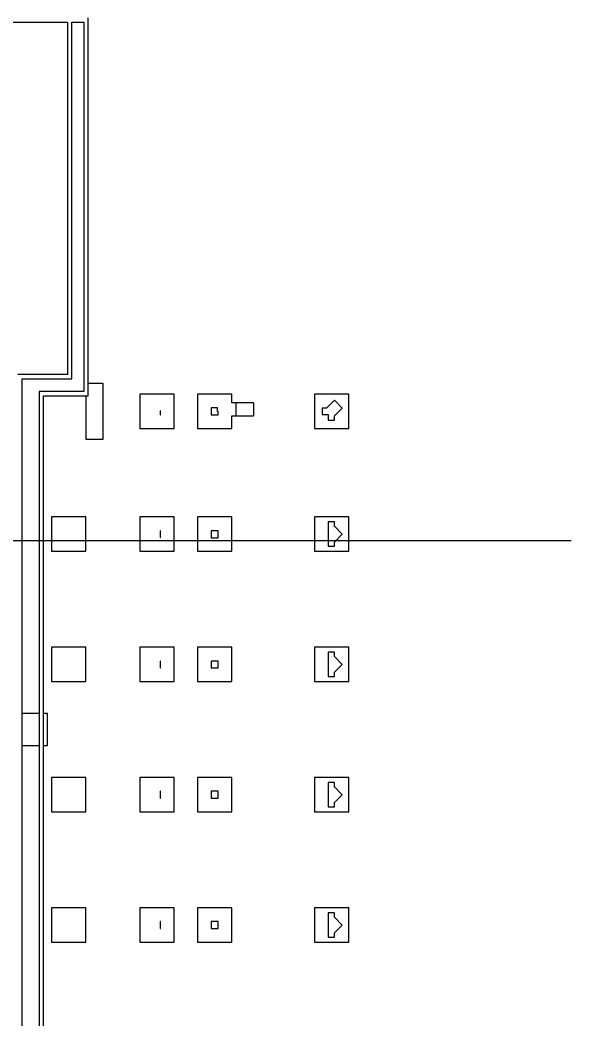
# Model space of a CAD drawing. Header units: inches. Extents: x 3516 to 15434, y -1454 to 5991.
# Drawn here: x 13709 to 15252, y 145 to 2939 of the extents above; entities that cross this region are included whole.
import ezdxf

# ---------------------------------------------------------------- set-up
doc = ezdxf.new("R2010")
doc.units = ezdxf.units.IN
doc.header["$LTSCALE"] = 0.25
doc.header["$MEASUREMENT"] = 0
doc.layers.add('BACKGROUND', color=8, linetype='Continuous')

msp = doc.modelspace()

# ---------------------------------------------------------------- linework, layer by layer
at = {"lineweight": 0, "const_width": 4}
msp.add_lwpolyline([(15250.3, 1484.3), (11488.5, 1484.3)], dxfattribs=at)
at = {"layer": 'BACKGROUND'}
for p, q in [((13899.5, 1889.1), (13899.5, 2945.1)), ((12503.5, 2933.1), (13841.7, 2933.1)), ((13841.7, 2933.1), (13841.7, 1949.1)), ((13853.7, 1937.1), (13853.7, 2933.1)), ((13853.7, 2933.1), (13887.5, 2933.1)), ((13887.5, 2933.1), (13887.5, 1901.1)), ((13841.7, 1949.1), (13703.2, 1949.1)), ((13715.2, -1222.9), (13715.2, 1937.1)), ((13715.2, 1937.1), (13853.7, 1937.1)), ((13887.5, 1901.1), (13762.7, 1901.1)), ((13762.7, 1901.1), (13762.7, -1222.9)), ((13941.6, 1923.9), (13899.5, 1923.9)), ((13941.6, 1767.9), (13941.6, 1923.9)), ((13775.2, 1889.1), (13899.5, 1889.1)), ((13775.2, -1222.9), (13775.2, 1889.1)), ((13893.6, 1889.1), (13893.6, 1767.9)), ((14140.5, 1893.9), (14044.5, 1893.9)), ((14044.5, 1893.9), (14044.5, 1797.9)), ((14140.5, 1797.9), (14140.5, 1893.9)), ((14301.5, 1893.9), (14205.5, 1893.9)), ((14205.5, 1893.9), (14205.5, 1797.9)), ((14301.5, 1869.4), (14301.5, 1893.9)), ((14628.5, 1893.9), (14532.5, 1893.9)), ((14532.5, 1893.9), (14532.5, 1797.9)), ((14588.2, 1876.9), (14566.2, 1854.9)), ((14610.2, 1854.9), (14588.2, 1876.9)), ((14628.5, 1797.9), (14628.5, 1893.9)), ((14102, 1847.4), (14100.7, 1847.4)), ((14100.7, 1847.4), (14100.7, 1836.4)), ((14102, 1836.4), (14102, 1847.4)), ((14244, 1855.4), (14244, 1836.4)), ((14261.7, 1855.4), (14244, 1855.4)), ((14261.7, 1845.4), (14261.7, 1855.4)), ((14263, 1845.4), (14261.7, 1845.4)), ((14263, 1836.4), (14263, 1845.4)), ((14313.9, 1869.4), (14301.5, 1869.4)), ((14313.9, 1833.4), (14313.9, 1869.4)), ((14361.9, 1869.4), (14313.9, 1869.4)), ((14361.9, 1869.4), (14361.9, 1833.4)), ((14566.2, 1854.9), (14554.2, 1854.9)), ((14554.2, 1854.9), (14554.2, 1836.9)), ((14588.2, 1832.9), (14610.2, 1854.9)), ((14100.7, 1836.4), (14102, 1836.4)), ((14244, 1836.4), (14263, 1836.4)), ((14301.5, 1797.9), (14301.5, 1833.4)), ((14301.5, 1833.4), (14313.9, 1833.4)), ((14313.9, 1833.4), (14361.9, 1833.4)), ((14554.2, 1836.9), (14570.2, 1836.9)), ((14570.2, 1836.9), (14570.2, 1820.9)), ((14570.2, 1820.9), (14588.2, 1820.9)), ((14588.2, 1820.9), (14588.2, 1832.9)), ((14044.5, 1797.9), (14140.5, 1797.9)), ((14205.5, 1797.9), (14301.5, 1797.9)), ((14532.5, 1797.9), (14628.5, 1797.9)), ((13893.6, 1767.9), (13941.6, 1767.9)), ((13893.6, 1550.8), (13797.6, 1550.8)), ((13797.6, 1550.8), (13797.6, 1454.8)), ((13893.6, 1454.8), (13893.6, 1550.8)), ((14140.5, 1550.8), (14044.5, 1550.8)), ((14044.5, 1550.8), (14044.5, 1454.8)), ((14140.5, 1454.8), (14140.5, 1550.8)), ((14301.5, 1550.8), (14205.5, 1550.8)), ((14205.5, 1550.8), (14205.5, 1454.8)), ((14301.5, 1454.8), (14301.5, 1550.8)), ((14628.5, 1550.8), (14532.5, 1550.8)), ((14532.5, 1550.8), (14532.5, 1454.8)), ((14570.2, 1536.8), (14570.2, 1468.8)), ((14588.2, 1536.8), (14570.2, 1536.8)), ((14588.2, 1524.8), (14588.2, 1536.8)), ((14628.5, 1454.8), (14628.5, 1550.8)), ((14100.7, 1512.3), (14100.7, 1493.3)), ((14102, 1512.3), (14100.7, 1512.3)), ((14102, 1493.3), (14102, 1512.3)), ((14263, 1511.9), (14244, 1511.9)), ((14244, 1511.9), (14244, 1492.9)), ((14263, 1492.9), (14263, 1511.9)), ((14610.2, 1502.8), (14588.2, 1524.8)), ((14100.7, 1493.3), (14102, 1493.3)), ((14244, 1492.9), (14263, 1492.9)), ((14588.2, 1480.8), (14610.2, 1502.8)), ((14588.2, 1468.8), (14588.2, 1480.8)), ((13797.6, 1454.8), (13893.6, 1454.8)), ((14044.5, 1454.8), (14140.5, 1454.8)), ((14205.5, 1454.8), (14301.5, 1454.8)), ((14532.5, 1454.8), (14628.5, 1454.8)), ((14570.2, 1468.8), (14588.2, 1468.8)), ((13893.6, 1186.8), (13797.6, 1186.8)), ((13797.6, 1186.8), (13797.6, 1090.8)), ((13893.6, 1090.8), (13893.6, 1186.8)), ((14140.5, 1186.8), (14044.5, 1186.8)), ((14044.5, 1186.8), (14044.5, 1090.8)), ((14140.5, 1090.8), (14140.5, 1186.8)), ((14301.5, 1186.8), (14205.5, 1186.8)), ((14205.5, 1186.8), (14205.5, 1090.8)), ((14301.5, 1090.8), (14301.5, 1186.8)), ((14628.5, 1186.8), (14532.5, 1186.8)), ((14532.5, 1186.8), (14532.5, 1090.8)), ((14628.5, 1090.8), (14628.5, 1186.8)), ((14100.7, 1148.3), (14100.7, 1129.3)), ((14102, 1148.3), (14100.7, 1148.3)), ((14102, 1129.3), (14102, 1148.3)), ((14263, 1148.3), (14244, 1148.3)), ((14244, 1148.3), (14244, 1129.3)), ((14263, 1129.3), (14263, 1148.3)), ((14570.2, 1172.8), (14570.2, 1104.8)), ((14588.2, 1172.8), (14570.2, 1172.8)), ((14588.2, 1160.8), (14588.2, 1172.8)), ((14610.2, 1138.8), (14588.2, 1160.8)), ((14100.7, 1129.3), (14102, 1129.3)), ((14244, 1129.3), (14263, 1129.3)), ((14588.2, 1116.8), (14610.2, 1138.8)), ((13797.6, 1090.8), (13893.6, 1090.8)), ((14044.5, 1090.8), (14140.5, 1090.8)), ((14205.5, 1090.8), (14301.5, 1090.8)), ((14532.5, 1090.8), (14628.5, 1090.8)), ((14570.2, 1104.8), (14588.2, 1104.8)), ((14588.2, 1104.8), (14588.2, 1116.8)), ((13762.7, 1001.3), (13715.2, 1001.3)), ((13786.4, 1001.3), (13775.2, 1001.3)), ((13786.4, 912.3), (13786.4, 1001.3)), ((13715.2, 912.3), (13762.7, 912.3)), ((13775.2, 912.3), (13786.4, 912.3)), ((13893.6, 822.8), (13797.6, 822.8)), ((13797.6, 822.8), (13797.6, 726.8)), ((13893.6, 726.8), (13893.6, 822.8)), ((14140.5, 822.8), (14044.5, 822.8)), ((14044.5, 822.8), (14044.5, 726.8)), ((14140.5, 726.8), (14140.5, 822.8)), ((14301.5, 822.8), (14205.5, 822.8)), ((14205.5, 822.8), (14205.5, 726.8)), ((14301.5, 726.8), (14301.5, 822.8)), ((14628.5, 822.8), (14532.5, 822.8)), ((14532.5, 822.8), (14532.5, 726.8)), ((14628.5, 726.8), (14628.5, 822.8)), ((14100.7, 784.3), (14100.7, 765.3)), ((14102, 784.3), (14100.7, 784.3)), ((14102, 765.3), (14102, 784.3)), ((14263, 784.3), (14244, 784.3)), ((14244, 784.3), (14244, 765.3)), ((14263, 765.3), (14263, 784.3)), ((14570.2, 808.8), (14570.2, 740.8)), ((14588.2, 808.8), (14570.2, 808.8)), ((14588.2, 796.8), (14588.2, 808.8)), ((14610.2, 774.8), (14588.2, 796.8)), ((14100.7, 765.3), (14102, 765.3)), ((14244, 765.3), (14263, 765.3)), ((14588.2, 752.8), (14610.2, 774.8)), ((13797.6, 726.8), (13893.6, 726.8)), ((14044.5, 726.8), (14140.5, 726.8)), ((14205.5, 726.8), (14301.5, 726.8)), ((14532.5, 726.8), (14628.5, 726.8)), ((14570.2, 740.8), (14588.2, 740.8)), ((14588.2, 740.8), (14588.2, 752.8)), ((13893.6, 458.8), (13797.6, 458.8)), ((13797.6, 458.8), (13797.6, 362.8)), ((13893.6, 362.8), (13893.6, 458.8)), ((14140.5, 458.8), (14044.5, 458.8)), ((14044.5, 458.8), (14044.5, 362.8)), ((14140.5, 362.8), (14140.5, 458.8)), ((14301.5, 458.8), (14205.5, 458.8)), ((14205.5, 458.8), (14205.5, 362.8)), ((14301.5, 362.8), (14301.5, 458.8)), ((14628.5, 458.8), (14532.5, 458.8)), ((14532.5, 458.8), (14532.5, 362.8)), ((14628.5, 362.8), (14628.5, 458.8)), ((14100.7, 420.3), (14100.7, 401.3)), ((14102, 420.3), (14100.7, 420.3)), ((14102, 401.3), (14102, 420.3)), ((14263, 420.3), (14244, 420.3)), ((14244, 420.3), (14244, 401.3)), ((14263, 401.3), (14263, 420.3)), ((14570.2, 444.8), (14570.2, 376.8)), ((14588.2, 444.8), (14570.2, 444.8)), ((14588.2, 432.8), (14588.2, 444.8)), ((14610.2, 410.8), (14588.2, 432.8)), ((14100.7, 401.3), (14102, 401.3)), ((14244, 401.3), (14263, 401.3)), ((14588.2, 388.8), (14610.2, 410.8)), ((14570.2, 376.8), (14588.2, 376.8)), ((14588.2, 376.8), (14588.2, 388.8)), ((13797.6, 362.8), (13893.6, 362.8)), ((14044.5, 362.8), (14140.5, 362.8)), ((14205.5, 362.8), (14301.5, 362.8)), ((14532.5, 362.8), (14628.5, 362.8))]:
    msp.add_line(p, q, dxfattribs=at)

doc.saveas('drawing.dxf')
